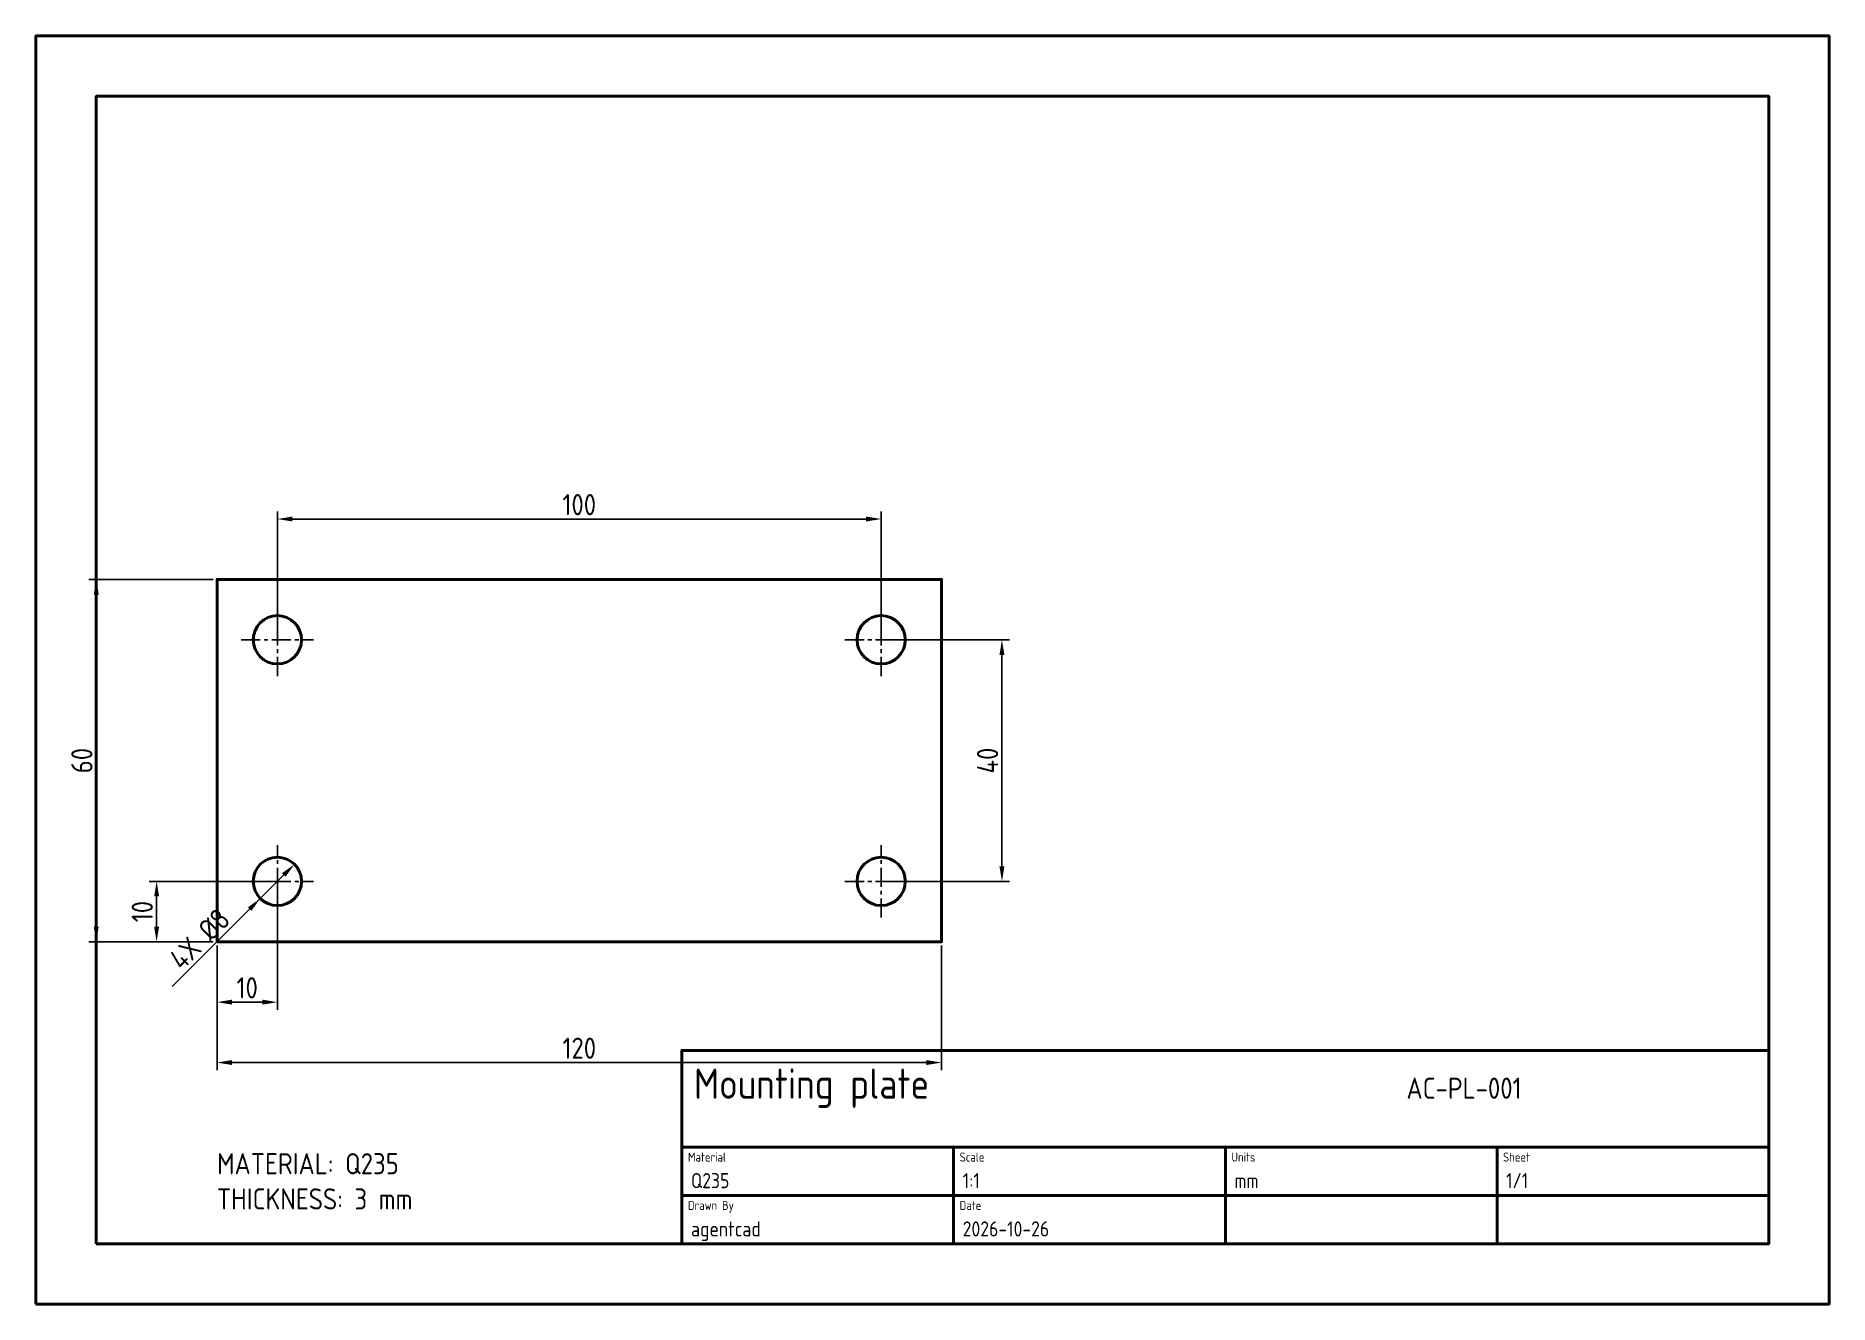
# Model space of a CAD drawing. Header units: millimetres. Extents: x 0 to 297, y 0 to 210.
import ezdxf

# ---------------------------------------------------------------- set-up
doc = ezdxf.new("R2010")
doc.units = ezdxf.units.MM
doc.linetypes.add('CENTER', pattern=[5.08, 3.175, -0.635, 0.635, -0.635])
for name, color, linetype, lineweight in [('BORDER', 7, 'Continuous', 50), ('CENTER', 1, 'CENTER', 25), ('DIM', 3, 'Continuous', 18), ('HOLES', 7, 'Continuous', 50), ('OUTLINE', 7, 'Continuous', 50), ('TEXT', 7, 'Continuous', 25)]:
    doc.layers.add(name, color=color, linetype=linetype, lineweight=lineweight)
doc.styles.get("Standard").update_dxf_attribs({"font": 'gbenor.shx', "bigfont": 'gbcbig.shx'})
doc.dimstyles.new('AGENTCAD', dxfattribs={"dimtxt": 3.5, "dimasz": 2.5, "dimexe": 1.25, "dimexo": 0.625, "dimtad": 1, "dimdsep": 46, "dimtxsty": 'Standard', "dimcen": 2.5, "dimazin": 3, "dimtfac": 1, "dimtmove": 0, "dimatfit": 3, "dimarcsym": 0})

# ---------------------------------------------------------------- blocks, each defined once
blk = doc.blocks.new('AGENTCAD_TITLE')
for p, q in [((-180, 16), (0, 16)), ((-135, 0), (-135, 16)), ((-90, 0), (-90, 16)), ((-45, 0), (-45, 16)), ((-180, 8), (0, 8))]:
    blk.add_line(p, q)
blk.add_lwpolyline([(-180, 0), (0, 0), (0, 32), (-180, 32)], close=True)
for s, p in [('Material', (-179, 13.6)), ('Scale', (-134, 13.6)), ('Units', (-89, 13.6)), ('Sheet', (-44, 13.6)), ('Drawn By', (-179, 5.6)), ('Date', (-134, 5.6))]:
    blk.add_text(s, height=1.5).set_placement(p)
for tag, p, height in [('TITLE', (-178, 24), 5), ('DWG_NO', (-60, 24), 3.5), ('MATERIAL', (-178.5, 9.2), 2.5), ('SCALE', (-133.5, 9.2), 2.5), ('UNITS', (-88.5, 9.2), 2.5), ('SHEET', (-43.5, 9.2), 2.5), ('DRAWN_BY', (-178.5, 1.2), 2.5), ('DATE', (-133.5, 1.2), 2.5)]:
    blk.add_attdef(tag, p, '', height=height)

msp = doc.modelspace()

# ---------------------------------------------------------------- linework, layer by layer
at = {"layer": 'BORDER'}
for points in [[(0, 0), (297, 0), (297, 210), (0, 210)], [(10, 10), (287, 10), (287, 200), (10, 200)]]:
    msp.add_lwpolyline(points, close=True, dxfattribs=at)
at = {"layer": 'CENTER'}
for p, q in [((40, 104), (40, 116)), ((140, 104), (140, 116)), ((34, 110), (46, 110)), ((134, 110), (146, 110)), ((40, 64), (40, 76)), ((140, 64), (140, 76)), ((34, 70), (46, 70)), ((134, 70), (146, 70))]:
    msp.add_line(p, q, dxfattribs=at)
at = {"layer": 'HOLES'}
for centre in [(40, 110), (140, 110), (40, 70), (140, 70)]:
    msp.add_circle(centre, 4, dxfattribs=at)
at = {"layer": 'OUTLINE'}
msp.add_lwpolyline([(30, 60), (150, 60), (150, 120), (30, 120)], close=True, dxfattribs=at)

# ---------------------------------------------------------------- block references
at = {"layer": 'BORDER'}
msp.add_blockref('AGENTCAD_TITLE', (287, 10), dxfattribs=at).add_auto_attribs({'TITLE': 'Mounting plate', 'DWG_NO': 'AC-PL-001', 'MATERIAL': 'Q235', 'SCALE': '1:1', 'UNITS': 'mm', 'DRAWN_BY': 'agentcad', 'DATE': '2026-10-26', 'SHEET': '1/1'})

# ---------------------------------------------------------------- texts
at = {"layer": 'TEXT', "insert": (30, 25), "char_height": 3.5, "attachment_point": 1}
msp.add_mtext('MATERIAL: Q235\\PTHICKNESS: 3 mm', dxfattribs=at)

# ---------------------------------------------------------------- dimensions: what is measured, and where the dimension line sits
at = {"layer": 'DIM'}
for base, p1, p2 in [((40, 130), (40, 110), (140, 110)), ((30, 50), (30, 60), (40, 70)), ((30, 40), (30, 60), (150, 60))]:
    msp.add_linear_dim(base=base, p1=p1, p2=p2, dimstyle='AGENTCAD', override={"dimtxt": 3.5}, dxfattribs=at).render()
for base, p1, p2 in [((10, 60), (30, 60), (30, 120)), ((160, 70), (140, 70), (140, 110)), ((20, 60), (30, 60), (40, 70))]:
    msp.add_linear_dim(base=base, p1=p1, p2=p2, angle=90, dimstyle='AGENTCAD', override={"dimtxt": 3.5}, dxfattribs=at).render()
msp.add_diameter_dim_2p(p1=(42.828, 72.828), p2=(37.172, 67.172), text='4X <>', dimstyle='AGENTCAD', override={"dimtxt": 3.5}, dxfattribs=at).render()

doc.saveas('drawing.dxf')
